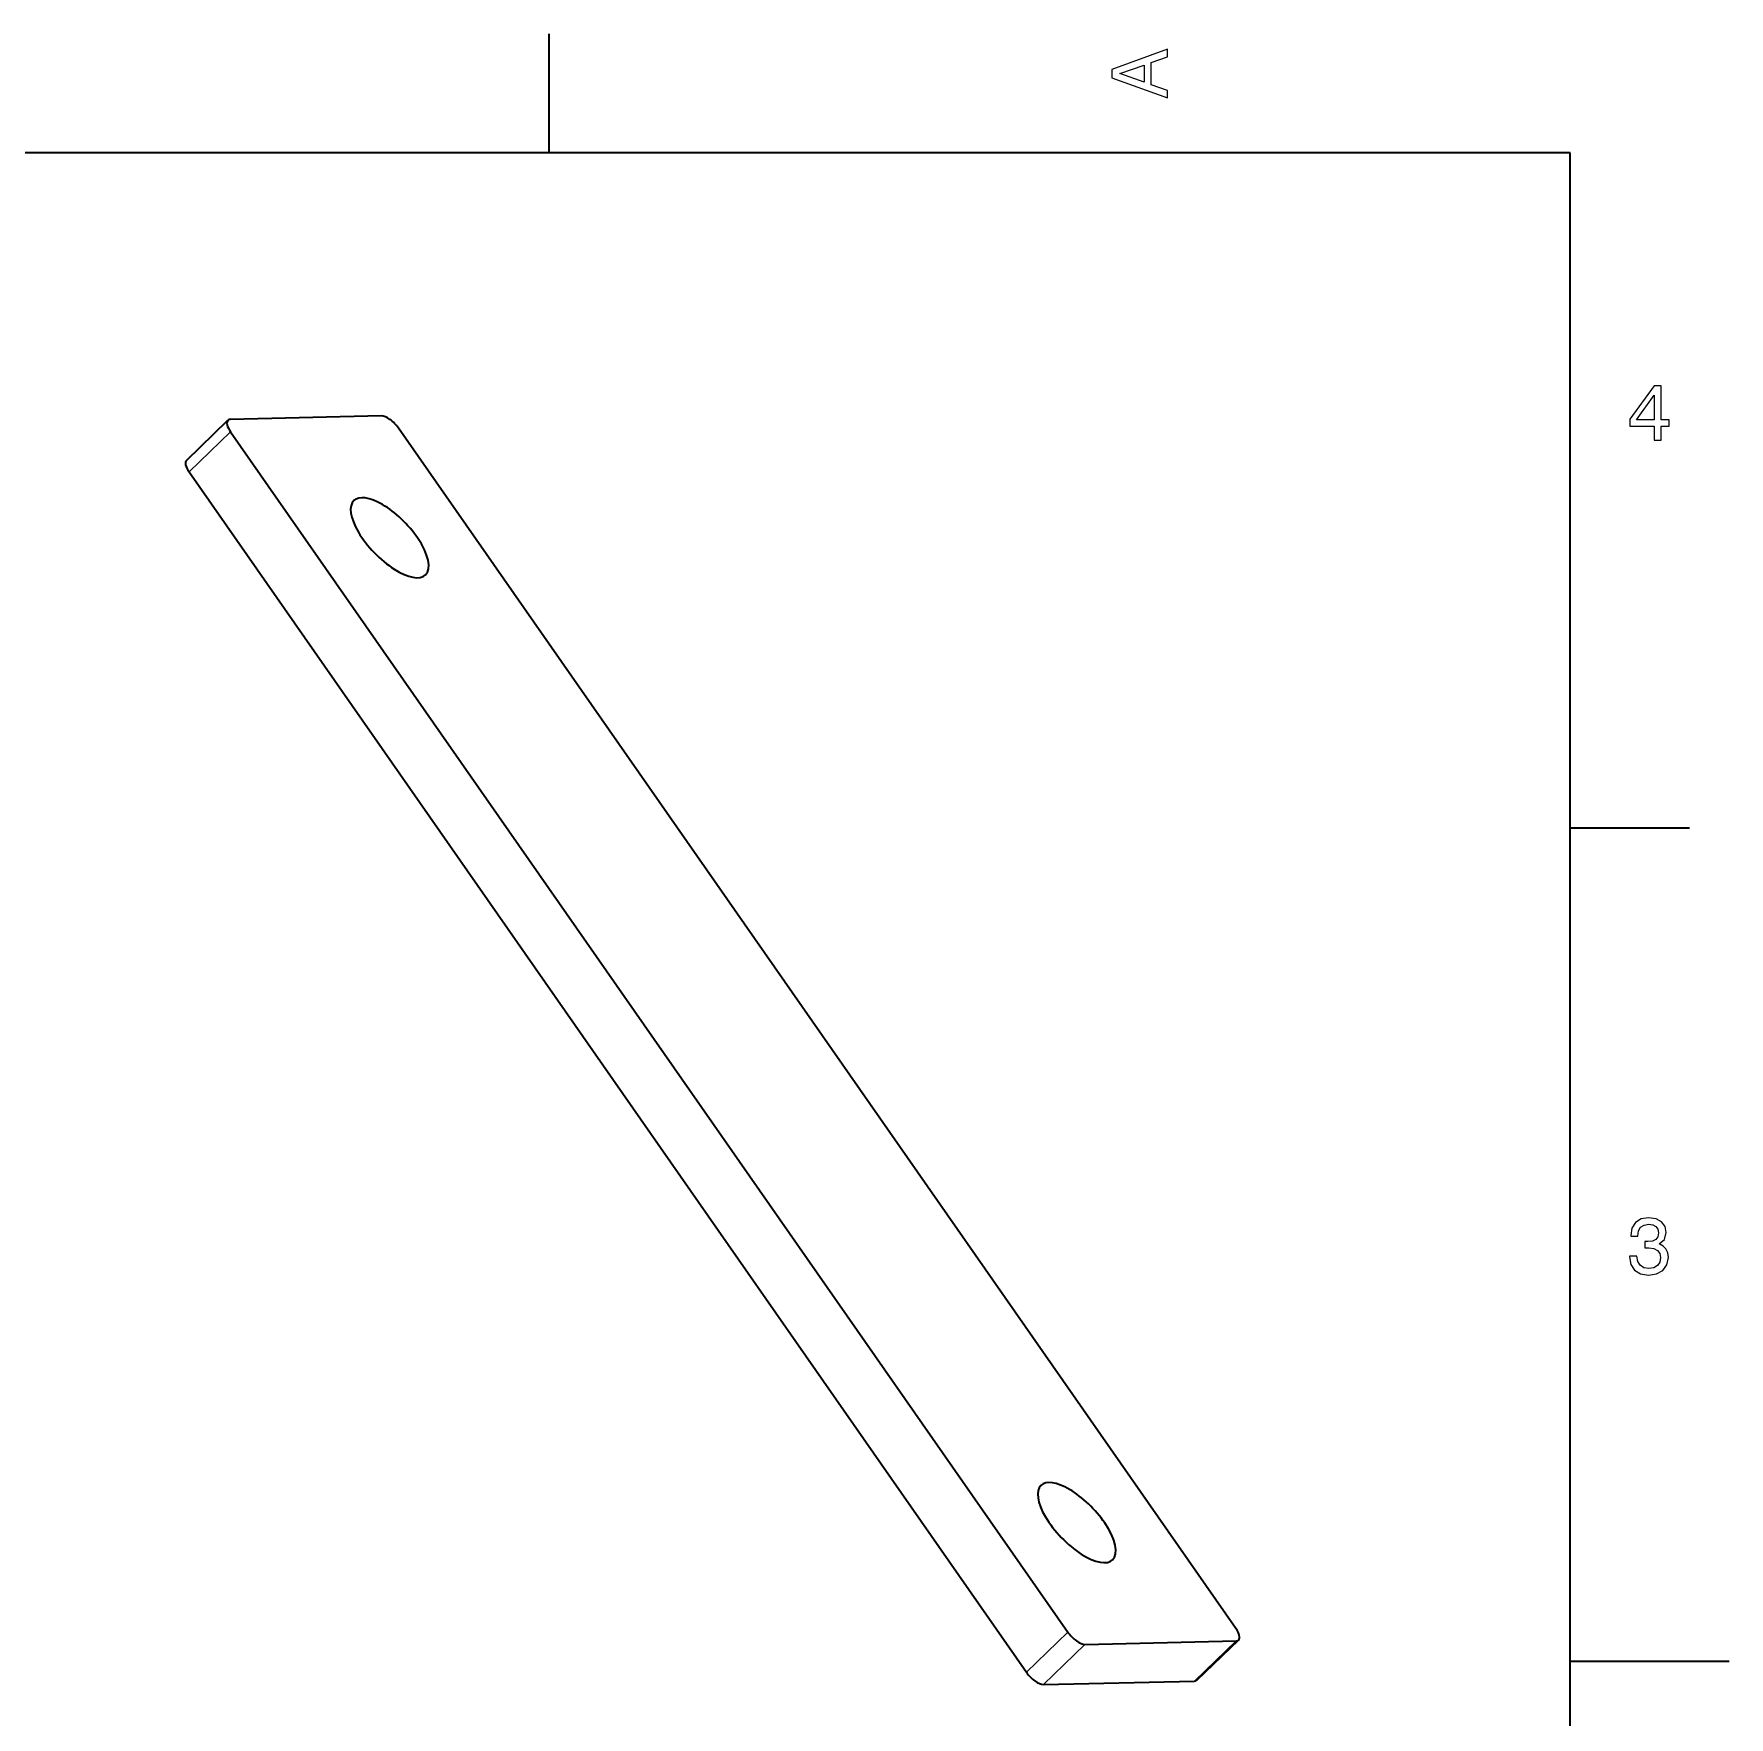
# Model space of a CAD drawing. Extents: x 0 to 297, y 0 to 210.
# Drawn here: x 190.3 to 297, y 101.5 to 207.5 of the extents above; entities that cross this region are included whole.
import ezdxf

# ---------------------------------------------------------------- set-up
doc = ezdxf.new("R2010")
doc.units = 0

msp = doc.modelspace()

# ---------------------------------------------------------------- linework, layer by layer
at = {"color": 7, "lineweight": 35, "ltscale": 0.1875}
for p, q in [((222.699997, 200), (222.699997, 207.5)), ((287, 157.5), (294.5, 157.5))]:
    msp.add_line(p, q, dxfattribs=at)
at = {"color": 7, "lineweight": 35}
for p, q in [((287, 200), (10, 200)), ((287, 10), (287, 200)), ((265.942322, 107.072662), (213.209076, 182.67395)), ((202.634827, 182.433365), (255.368073, 106.832092)), ((200.018143, 179.907928), (252.751389, 104.306656))]:
    msp.add_line(p, q, dxfattribs=at)
at = {"color": 7, "lineweight": 35, "ltscale": 0.090915}
for p, q in [((199.852417, 180.639496), (202.469101, 183.164948)), ((263.491364, 103.815659), (266.108032, 106.341087))]:
    msp.add_line(p, q, dxfattribs=at)
at = {"color": 7, "lineweight": 35, "ltscale": 0.237982}
for p, q in [((212.139511, 183.437317), (202.622681, 183.220795)), ((253.820953, 103.543289), (263.337769, 103.759804))]:
    msp.add_line(p, q, dxfattribs=at)
at = {"color": 7, "lineweight": 13, "ltscale": 0.090915}
for p, q in [((200.018143, 179.907928), (202.634827, 182.433365)), ((252.751389, 104.306656), (255.368073, 106.832092)), ((253.820953, 103.543289), (256.437622, 106.068718)), ((263.337769, 103.759804), (265.954468, 106.28524))]:
    msp.add_line(p, q, dxfattribs=at)
at = {"color": 7, "lineweight": 35, "ltscale": 0.237983}
msp.add_line((256.437622, 106.068718), (265.954468, 106.28524), dxfattribs=at)
at = {"color": 7, "lineweight": 35, "ltscale": 0.25}
msp.add_line((287, 105), (297, 105), dxfattribs=at)
at = {"color": 7, "lineweight": 13}
for points in [[(261.633209, 203.466858), (261.633209, 203.930847), (260.604401, 204.298996), (260.604401, 205.695969), (261.633209, 206.064133), (261.633209, 206.538193), (258.128174, 205.257217), (258.128174, 204.742798)], [(260.17572, 204.460388), (258.632477, 205), (260.17572, 205.539627)], [(292.277374, 181.916794), (292.731262, 181.916794), (292.731262, 182.784225), (293.23056, 182.784225), (293.23056, 183.187683), (292.731262, 183.187683), (292.731262, 185.341141), (292.272339, 185.341141), (290.739197, 183.228027), (290.739197, 182.784225), (292.277374, 182.784225)], [(291.162842, 183.187683), (292.277374, 184.756134), (292.277374, 183.187683)], [(290.729126, 130.51622), (290.729126, 130.480911), (290.809814, 129.996765), (291.046844, 129.633652), (291.420044, 129.401657), (291.914276, 129.315933), (292.438782, 129.401657), (292.832153, 129.623566), (293.08429, 129.976593), (293.175079, 130.430481), (293.134735, 130.728027), (293.023773, 130.970108), (292.842224, 131.156708), (292.600159, 131.292877), (292.927948, 131.565216), (293.043945, 131.998932), (292.968292, 132.392303), (292.751434, 132.68985), (292.398407, 132.87645), (291.914276, 132.942017), (291.460388, 132.861313), (291.112396, 132.63942), (290.885468, 132.286392), (290.809814, 131.817368), (290.809814, 131.782074), (291.258636, 131.782074), (291.299011, 132.104828), (291.430115, 132.336823), (291.641937, 132.478027), (291.939484, 132.528473), (292.201721, 132.488113), (292.393372, 132.382217), (292.509369, 132.210739), (292.554749, 131.97876), (292.509369, 131.731628), (292.388336, 131.565216), (292.176514, 131.46434), (291.889069, 131.434082), (291.692383, 131.439133), (291.692383, 131.04071), (291.939484, 131.050797), (292.257202, 131.005417), (292.494232, 130.884369), (292.635468, 130.687683), (292.685883, 130.430481), (292.630402, 130.13797), (292.484161, 129.921112), (292.252167, 129.784943), (291.944519, 129.739563), (291.626801, 129.789993), (291.394806, 129.941284), (291.248566, 130.183365), (291.193085, 130.51622)]]:
    msp.add_lwpolyline(points, close=True, dxfattribs=at)
at = {"color": 7, "lineweight": 35}
for centre, major_axis, start_param, end_param in [((203.163544, 182.445389), (0.694443, -0.719543), 3.1415765157, 4.3457192783), ((203.163544, 182.445389), (0.694443, -0.719543), 2.7749229515, 3.1415765157), ((212.680359, 182.661911), (0.694443, -0.719543), 1.2041266247, 2.7749229515), ((200.54686, 179.919952), (0.694443, -0.719543), 3.1415765157, 4.3457192783), ((212.654419, 175.768921), (2.256958, -2.338509), 1.1825407261, 3.141622802), ((212.654419, 175.768921), (2.256958, -2.338509), 3.141622802, 6.2832154556), ((212.654419, 175.768921), (2.256958, -2.338509), 0.0000301484, 1.1825407261), ((255.922714, 113.737106), (2.256958, -2.338509), 1.1825407261, 3.141622802), ((255.922714, 113.737106), (2.256958, -2.338509), 3.141622802, 6.2832154556), ((255.922714, 113.737106), (2.256958, -2.338509), 0.0000301484, 1.1825407261), ((255.896774, 106.844116), (0.694443, -0.719543), 4.3457192783, 5.9165156051), ((265.413605, 107.060638), (0.694443, -0.719543), 6.2831691693, 7.4873119319), ((265.413605, 107.060638), (0.694443, -0.719543), 5.9165156051, 6.2831691693), ((253.28009, 104.318687), (0.694443, -0.719543), 4.3457192783, 5.9165156051), ((262.796906, 104.535202), (0.694443, -0.719543), 5.9165156051, 6.2831691693)]:
    msp.add_ellipse(centre, major_axis=major_axis, ratio=0.416468, start_param=start_param, end_param=end_param, dxfattribs=at)

doc.saveas('drawing.dxf')
